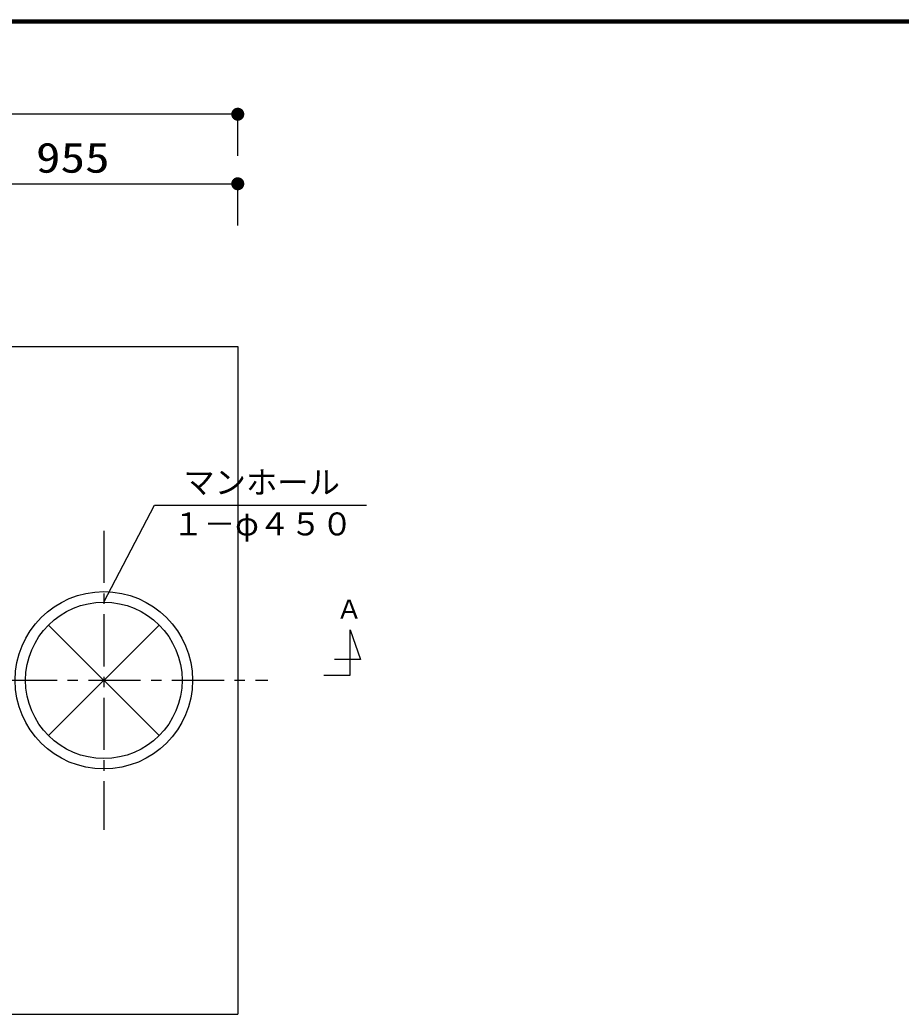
# Model space of a CAD drawing. Units: millimetres, scale not verified. Extents: x -8093 to 8093, y -5792 to 5792.
# Drawn here: x -3802 to -1268, y 2933 to 5792 of the extents above; entities that cross this region are included whole.
import ezdxf
from ezdxf.enums import TextEntityAlignment as Align

# ---------------------------------------------------------------- set-up
doc = ezdxf.new("R2010")
doc.units = ezdxf.units.MM
doc.header["$LTSCALE"] = 30
doc.linetypes.add('CHAIN1', pattern=[8, 5, -1, 1, -1])
for name, color, linetype, lineweight in [('0-0_Axis_waku', 7, 'Continuous', 25), ('0-1_00クル-フ-0躯体', 3, 'Continuous', 25), ('0-3_00クル-フ-1機器', 2, 'Continuous', 25), ('0-4_00クル-フ-6寸法', 132, 'Continuous', 25)]:
    doc.layers.add(name, color=color, linetype=linetype, lineweight=lineweight)
doc.styles.add('ＭＳ ゴシック', font='')
doc.styles.get('ＭＳ ゴシック').set_extended_font_data('MS Gothic')

msp = doc.modelspace()

# ---------------------------------------------------------------- linework, layer by layer
at = {"layer": '0-0_Axis_waku'}
for p, q in [((-8093.4, 5792.4), (8093.4, 5792.4)), ((-8092.8, 5791.8), (8092.8, 5791.8)), ((-8092.2, 5791.2), (8092.2, 5791.2)), ((-8091.6, 5790.6), (8091.6, 5790.6)), ((-8091, 5790), (8091, 5790)), ((-8090.4, 5789.4), (8090.4, 5789.4)), ((-8089.8, 5788.8), (8089.8, 5788.8)), ((-8089.2, 5788.2), (8089.2, 5788.2)), ((-8088.6, 5787.6), (8088.6, 5787.6)), ((-8088, 5787), (8088, 5787)), ((-8087.4, 5786.4), (8087.4, 5786.4)), ((-8086.8, 5785.8), (8086.8, 5785.8)), ((-8086.2, 5785.2), (8086.2, 5785.2)), ((-8085.6, 5784.6), (8085.6, 5784.6)), ((-8085, 5784), (8085, 5784))]:
    msp.add_line(p, q, dxfattribs=at)
at = {"layer": '0-1_00クル-フ-0躯体', "color": 2}
for p, q in [((-3560.41, 4117.95), (-3414.61, 4396.39)), ((-3414.61, 4396.39), (-2805.28, 4396.39))]:
    msp.add_line(p, q, dxfattribs=at)
at = {"layer": '0-1_00クル-フ-0躯体'}
msp.add_lwpolyline([(-2927.53, 3907.94), (-2852.53, 3907.94), (-2852.53, 4037.94), (-2822.53, 3952.94), (-2897.53, 3952.94)], dxfattribs=at)
at = {"layer": '0-3_00クル-フ-1機器', "linetype": 'CHAIN1'}
for p, q in [((-3560.41, 4322.95), (-3560.41, 3462.94)), ((-6484.82, 3892.94), (-3088.89, 3892.94))]:
    msp.add_line(p, q, dxfattribs=at)
at = {"layer": '0-3_00クル-フ-1機器'}
for p, q in [((-3719.51, 4052.04), (-3401.31, 3733.85)), ((-3719.51, 3733.85), (-3401.31, 4052.04)), ((-6370.41, 2932.94), (-3175.41, 2932.94))]:
    msp.add_line(p, q, dxfattribs=at)
msp.add_lwpolyline([(-6370.41, 4852.94), (-3175.41, 4852.94), (-3175.41, 2932.94)], dxfattribs=at)
for radius in [255, 225]:
    msp.add_circle((-3560.41, 3892.95), radius, dxfattribs=at)
at = {"layer": '0-4_00クル-フ-6寸法', "color": 4}
for p, q in [((-3175.41, 5521.06), (-6370.41, 5521.06)), ((-3175.41, 5401.06), (-3175.41, 5521.06)), ((-4130.41, 5321.06), (-3175.41, 5321.06)), ((-3175.41, 5201.06), (-3175.41, 5321.06))]:
    msp.add_line(p, q, dxfattribs=at)
at = {"layer": '0-4_00クル-フ-6寸法'}
for points in [[(-3175.41, 5521.06), (-3194.16, 5521.06), (-3194.01, 5523.41)], [(-3175.41, 5521.06), (-3194.01, 5518.71), (-3194.16, 5521.06)], [(-3175.41, 5521.06), (-3194.01, 5523.41), (-3193.57, 5525.72)], [(-3175.41, 5521.06), (-3193.57, 5516.39), (-3194.01, 5518.71)], [(-3175.41, 5521.06), (-3193.57, 5525.72), (-3192.84, 5527.96)], [(-3175.41, 5521.06), (-3192.84, 5514.15), (-3193.57, 5516.39)], [(-3175.41, 5521.06), (-3192.84, 5527.96), (-3191.84, 5530.09)], [(-3175.41, 5521.06), (-3191.84, 5512.02), (-3192.84, 5514.15)], [(-3175.41, 5521.06), (-3191.84, 5530.09), (-3190.58, 5532.08)], [(-3175.41, 5521.06), (-3190.58, 5510.03), (-3191.84, 5512.02)], [(-3175.41, 5521.06), (-3190.58, 5532.08), (-3189.07, 5533.89)], [(-3175.41, 5521.06), (-3189.07, 5508.22), (-3190.58, 5510.03)], [(-3175.41, 5521.06), (-3189.07, 5533.89), (-3187.36, 5535.5)], [(-3175.41, 5521.06), (-3187.36, 5506.61), (-3189.07, 5508.22)], [(-3175.41, 5521.06), (-3187.36, 5535.5), (-3185.45, 5536.89)], [(-3175.41, 5521.06), (-3185.45, 5505.22), (-3187.36, 5506.61)], [(-3175.41, 5521.06), (-3185.45, 5536.89), (-3183.39, 5538.02)], [(-3175.41, 5521.06), (-3183.39, 5504.09), (-3185.45, 5505.22)], [(-3175.41, 5521.06), (-3183.39, 5538.02), (-3181.2, 5538.89)], [(-3175.41, 5521.06), (-3181.2, 5503.22), (-3183.39, 5504.09)], [(-3175.41, 5521.06), (-3181.2, 5538.89), (-3178.92, 5539.47)], [(-3175.41, 5521.06), (-3178.92, 5502.64), (-3181.2, 5503.22)], [(-3175.41, 5521.06), (-3178.92, 5539.47), (-3176.58, 5539.77)], [(-3175.41, 5521.06), (-3176.58, 5502.34), (-3178.92, 5502.64)], [(-3175.41, 5521.06), (-3176.58, 5539.77), (-3174.23, 5539.77)], [(-3175.41, 5521.06), (-3174.23, 5502.34), (-3176.58, 5502.34)], [(-3175.41, 5521.06), (-3174.23, 5539.77), (-3171.89, 5539.47)], [(-3175.41, 5521.06), (-3171.89, 5539.47), (-3169.61, 5538.89)], [(-3175.41, 5521.06), (-3169.61, 5538.89), (-3167.42, 5538.02)], [(-3175.41, 5521.06), (-3167.42, 5538.02), (-3165.36, 5536.89)], [(-3175.41, 5521.06), (-3165.36, 5536.89), (-3163.45, 5535.5)], [(-3175.41, 5521.06), (-3163.45, 5535.5), (-3161.74, 5533.89)], [(-3175.41, 5521.06), (-3161.74, 5533.89), (-3160.24, 5532.08)], [(-3175.41, 5521.06), (-3160.24, 5532.08), (-3158.98, 5530.09)], [(-3175.41, 5521.06), (-3158.98, 5530.09), (-3157.97, 5527.96)], [(-3175.41, 5521.06), (-3157.97, 5527.96), (-3157.25, 5525.72)], [(-3175.41, 5521.06), (-3157.25, 5525.72), (-3156.8, 5523.41)], [(-3175.41, 5521.06), (-3156.8, 5523.41), (-3156.66, 5521.06)], [(-3175.41, 5521.06), (-3171.89, 5502.64), (-3174.23, 5502.34)], [(-3175.41, 5521.06), (-3169.61, 5503.22), (-3171.89, 5502.64)], [(-3175.41, 5521.06), (-3167.42, 5504.09), (-3169.61, 5503.22)], [(-3175.41, 5521.06), (-3165.36, 5505.22), (-3167.42, 5504.09)], [(-3175.41, 5521.06), (-3163.45, 5506.61), (-3165.36, 5505.22)], [(-3175.41, 5521.06), (-3161.74, 5508.22), (-3163.45, 5506.61)], [(-3175.41, 5521.06), (-3160.24, 5510.03), (-3161.74, 5508.22)], [(-3175.41, 5521.06), (-3158.98, 5512.02), (-3160.24, 5510.03)], [(-3175.41, 5521.06), (-3157.97, 5514.15), (-3158.98, 5512.02)], [(-3175.41, 5521.06), (-3157.25, 5516.39), (-3157.97, 5514.15)], [(-3175.41, 5521.06), (-3156.8, 5518.71), (-3157.25, 5516.39)], [(-3175.41, 5521.06), (-3156.66, 5521.06), (-3156.8, 5518.71)], [(-3175.41, 5321.06), (-3194.16, 5321.06), (-3194.01, 5323.41)], [(-3175.41, 5321.06), (-3194.01, 5318.71), (-3194.16, 5321.06)], [(-3175.41, 5321.06), (-3194.01, 5323.41), (-3193.57, 5325.72)], [(-3175.41, 5321.06), (-3193.57, 5316.39), (-3194.01, 5318.71)], [(-3175.41, 5321.06), (-3193.57, 5325.72), (-3192.84, 5327.96)], [(-3175.41, 5321.06), (-3192.84, 5314.15), (-3193.57, 5316.39)], [(-3175.41, 5321.06), (-3192.84, 5327.96), (-3191.84, 5330.09)], [(-3175.41, 5321.06), (-3191.84, 5312.02), (-3192.84, 5314.15)], [(-3175.41, 5321.06), (-3191.84, 5330.09), (-3190.58, 5332.08)], [(-3175.41, 5321.06), (-3190.58, 5310.03), (-3191.84, 5312.02)], [(-3175.41, 5321.06), (-3190.58, 5332.08), (-3189.07, 5333.89)], [(-3175.41, 5321.06), (-3189.07, 5308.22), (-3190.58, 5310.03)], [(-3175.41, 5321.06), (-3189.07, 5333.89), (-3187.36, 5335.5)], [(-3175.41, 5321.06), (-3187.36, 5306.61), (-3189.07, 5308.22)], [(-3175.41, 5321.06), (-3187.36, 5335.5), (-3185.45, 5336.89)], [(-3175.41, 5321.06), (-3185.45, 5305.22), (-3187.36, 5306.61)], [(-3175.41, 5321.06), (-3185.45, 5336.89), (-3183.39, 5338.02)], [(-3175.41, 5321.06), (-3183.39, 5304.09), (-3185.45, 5305.22)], [(-3175.41, 5321.06), (-3183.39, 5338.02), (-3181.2, 5338.89)], [(-3175.41, 5321.06), (-3181.2, 5303.22), (-3183.39, 5304.09)], [(-3175.41, 5321.06), (-3181.2, 5338.89), (-3178.92, 5339.47)], [(-3175.41, 5321.06), (-3178.92, 5302.64), (-3181.2, 5303.22)], [(-3175.41, 5321.06), (-3178.92, 5339.47), (-3176.58, 5339.77)], [(-3175.41, 5321.06), (-3176.58, 5302.34), (-3178.92, 5302.64)], [(-3175.41, 5321.06), (-3176.58, 5339.77), (-3174.23, 5339.77)], [(-3175.41, 5321.06), (-3174.23, 5302.34), (-3176.58, 5302.34)], [(-3175.41, 5321.06), (-3174.23, 5339.77), (-3171.89, 5339.47)], [(-3175.41, 5321.06), (-3171.89, 5339.47), (-3169.61, 5338.89)], [(-3175.41, 5321.06), (-3169.61, 5338.89), (-3167.42, 5338.02)], [(-3175.41, 5321.06), (-3167.42, 5338.02), (-3165.36, 5336.89)], [(-3175.41, 5321.06), (-3165.36, 5336.89), (-3163.45, 5335.5)], [(-3175.41, 5321.06), (-3163.45, 5335.5), (-3161.74, 5333.89)], [(-3175.41, 5321.06), (-3161.74, 5333.89), (-3160.24, 5332.08)], [(-3175.41, 5321.06), (-3160.24, 5332.08), (-3158.98, 5330.09)], [(-3175.41, 5321.06), (-3158.98, 5330.09), (-3157.97, 5327.96)], [(-3175.41, 5321.06), (-3157.97, 5327.96), (-3157.25, 5325.72)], [(-3175.41, 5321.06), (-3157.25, 5325.72), (-3156.8, 5323.41)], [(-3175.41, 5321.06), (-3156.8, 5323.41), (-3156.66, 5321.06)], [(-3175.41, 5321.06), (-3171.89, 5302.64), (-3174.23, 5302.34)], [(-3175.41, 5321.06), (-3169.61, 5303.22), (-3171.89, 5302.64)], [(-3175.41, 5321.06), (-3167.42, 5304.09), (-3169.61, 5303.22)], [(-3175.41, 5321.06), (-3165.36, 5305.22), (-3167.42, 5304.09)], [(-3175.41, 5321.06), (-3163.45, 5306.61), (-3165.36, 5305.22)], [(-3175.41, 5321.06), (-3161.74, 5308.22), (-3163.45, 5306.61)], [(-3175.41, 5321.06), (-3160.24, 5310.03), (-3161.74, 5308.22)], [(-3175.41, 5321.06), (-3158.98, 5312.02), (-3160.24, 5310.03)], [(-3175.41, 5321.06), (-3157.97, 5314.15), (-3158.98, 5312.02)], [(-3175.41, 5321.06), (-3157.25, 5316.39), (-3157.97, 5314.15)], [(-3175.41, 5321.06), (-3156.8, 5318.71), (-3157.25, 5316.39)], [(-3175.41, 5321.06), (-3156.66, 5321.06), (-3156.8, 5318.71)]]:
    msp.add_solid(points, dxfattribs=at)

# ---------------------------------------------------------------- texts
at = {"layer": '0-1_00クル-フ-0躯体', "color": 4, "style": 'ＭＳ ゴシック'}
for s, height, p in [('マンホール', 65.98, (-3331.74, 4409.78)), ('１－φ４５０', 65.98, (-3362.95, 4289.94)), ('Ａ', 54.99, (-2892.49, 4053.54))]:
    msp.add_text(s, height=height, dxfattribs=at).set_placement(p, align=Align.BOTTOM_LEFT)
at = {"layer": '0-4_00クル-フ-6寸法', "color": 3, "style": 'ＭＳ ゴシック', "width": 1.2}
msp.add_text('955', height=86.66, dxfattribs=at).set_placement((-3755.76, 5326.9), align=Align.BOTTOM_LEFT)

doc.saveas('drawing.dxf')
